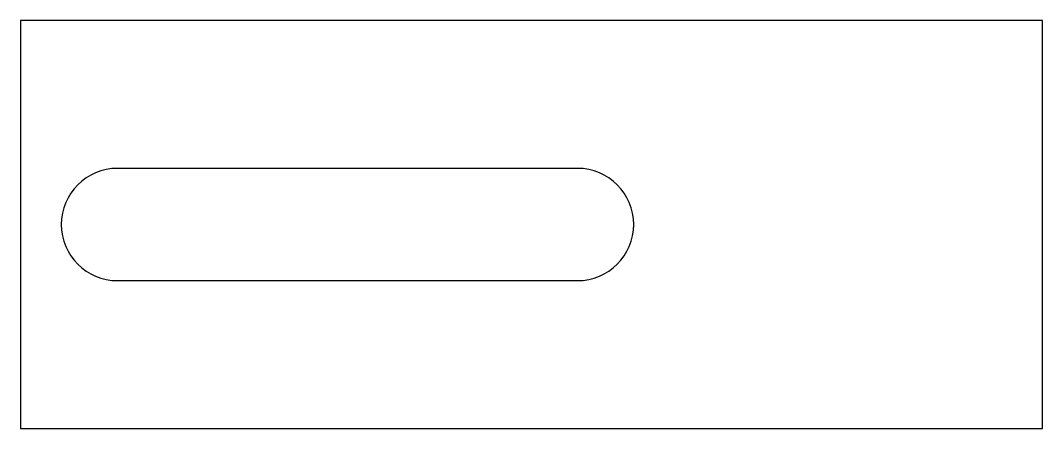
# Model space of a CAD drawing. Extents: x 0 to 100, y 0 to 40.
import ezdxf

# ---------------------------------------------------------------- set-up
doc = ezdxf.new("R2010")
doc.units = 0
doc.layers.get('0').update_dxf_attribs({"linetype": 'CONTINUOUS'})

msp = doc.modelspace()

# ---------------------------------------------------------------- linework, layer by layer
msp.add_lwpolyline([(0, 0), (100, 0), (100, 40), (0, 40)], close=True)
msp.add_lwpolyline([(9.5, 14.5), (54.5, 14.5, 1), (54.5, 25.5), (9.5, 25.5, 1)], format="xyb", close=True)

doc.saveas('drawing.dxf')
